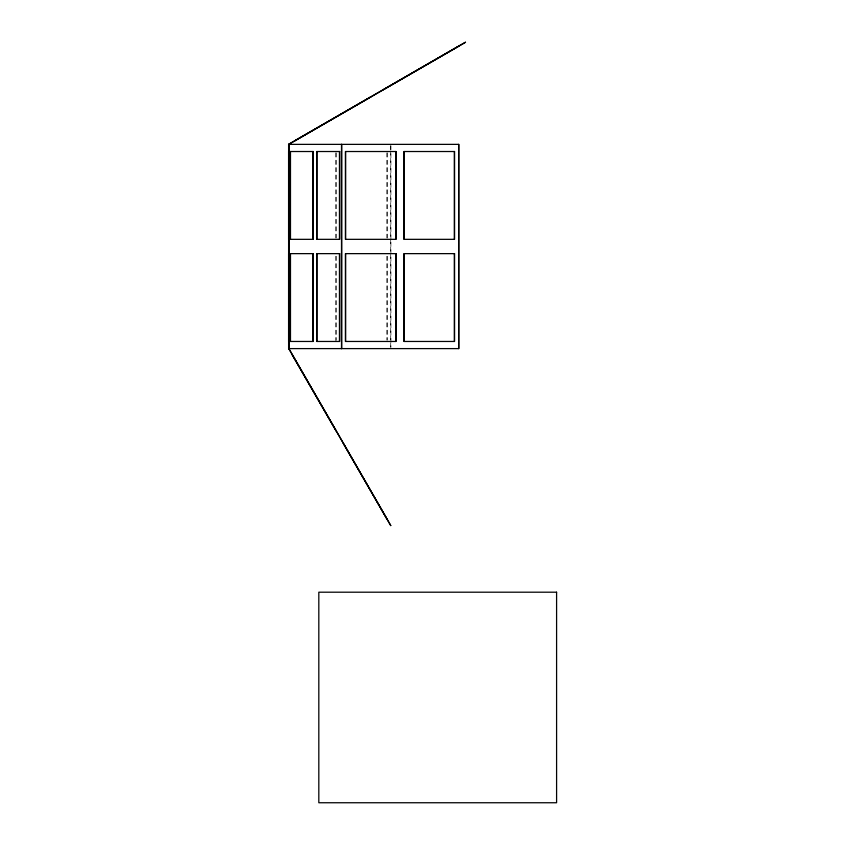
<?xml version="1.0" encoding="UTF-8"?>
<svg xmlns="http://www.w3.org/2000/svg" width="845" height="845" viewBox="0 0 845 845"><rect width="100%" height="100%" fill="white"/><g stroke="black" fill="none" stroke-linecap="round" stroke-linejoin="round"><path stroke-width="0.63" stroke-dasharray="4.22 3.17" d="M390.908 145.689L390.908 152.28M390.908 153.589L390.908 347.295M390.728 145.689L390.728 149.639M390.728 150.959L390.728 347.295M387.158 152.829L387.158 238.026M387.158 256.257L387.158 340.144M386.978 152.829L386.978 238.026M386.978 256.257L386.978 340.144M336.099 152.829L336.099 238.026M336.099 256.257L336.099 340.144M335.919 152.829L335.919 238.026M335.919 256.257L335.919 341.464"/><path stroke-width="1.27" d="M288.821 348.605L390.76 525.59L288.821 348.605L288.821 144.368M292.212 354.9L336.13 430.961M343.271 443.34L387.19 519.4M288.61 151.519L288.61 239.336M288.61 253.637L288.61 341.464M459.3 45.82L383.239 89.739M370.86 96.879L294.799 140.798M458.655 144.368L458.655 348.605M454.388 151.519L454.388 239.336M454.388 253.637L454.388 341.464M404.174 151.519L404.174 239.336M404.174 253.637L404.174 341.464M395.809 151.519L395.809 239.336M395.809 253.637L395.809 341.464M345.605 151.519L345.605 239.336M345.605 253.637L345.605 341.464M341.697 144.368L341.676 348.605M341.507 144.368L341.507 348.605M339.458 151.519L339.458 239.336M339.458 253.637L339.458 341.464M316.917 151.519L316.917 239.336M316.917 253.637L316.917 341.464M313.02 151.519L313.02 239.336M313.02 253.637L313.02 341.464M290.479 151.519L290.479 239.336M290.479 253.637L290.479 341.464M288.832 144.368L288.832 348.605M465.489 42.25L288.61 144.368L288.61 348.605L458.814 348.605L458.814 144.368L288.61 144.368L465.489 42.25M313.22 151.519L290.289 151.519L290.289 239.336L313.22 239.336L313.22 151.519M339.658 151.519L316.717 151.519L316.717 239.336L339.658 239.336L339.658 151.519M395.978 151.519L345.436 151.519L345.436 239.336L395.978 239.336L395.978 151.519M454.547 151.519L404.016 151.519L404.016 239.336L454.547 239.336L454.547 151.519M313.22 253.637L290.289 253.637L290.289 341.464L313.22 341.464L313.22 253.637M339.658 253.637L316.717 253.637L316.717 341.464L339.658 341.464L339.658 253.637M395.978 253.637L345.436 253.637L345.436 341.464L395.978 341.464L395.978 253.637M454.547 253.637L404.016 253.637L404.016 341.464L454.547 341.464L454.547 253.637M556.591 592.197L318.818 592.197L318.818 802.75L556.591 802.75L556.591 592.197"/></g></svg>
